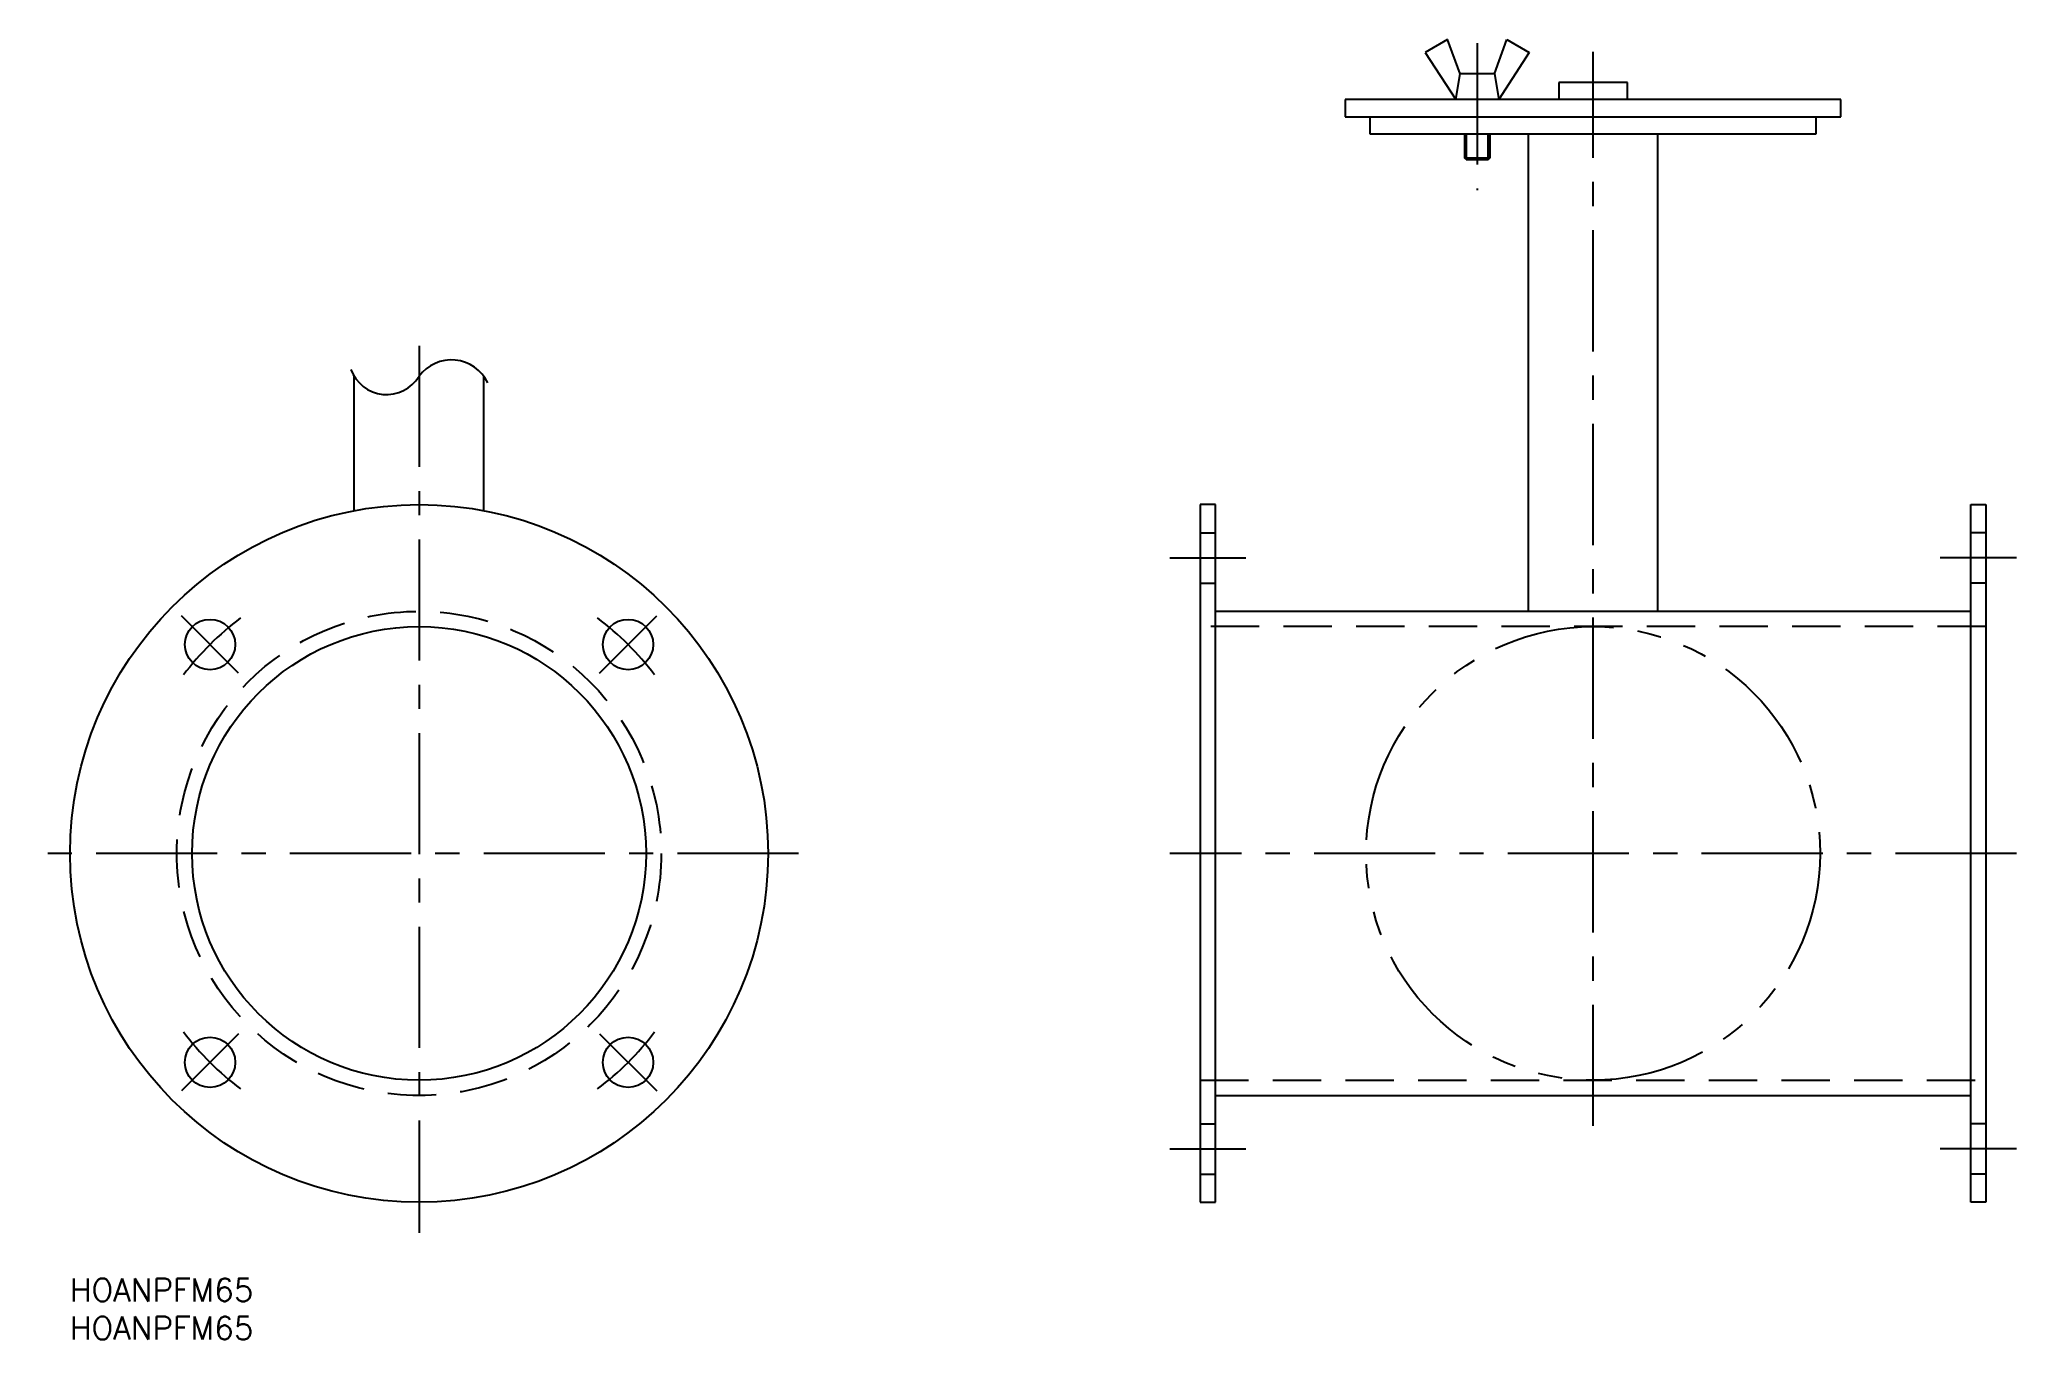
# Model space of a CAD drawing. Extents: x -4 to 255, y -8 to 162.
import ezdxf

# ---------------------------------------------------------------- set-up
doc = ezdxf.new("R2010")
doc.units = 0
doc.header["$LTSCALE"] = 0.5
for name, pattern in [('CENTER', [50.8, 31.75, -6.35, 6.35, -6.35]), ('DASHED', [19.05, 12.7, -6.35]), ('PHANTOM', [63.5, 31.75, -6.35, 6.35, -6.35, 6.35, -6.35])]:
    doc.linetypes.add(name, pattern=pattern)
for name, color, linetype in [('MSM_CENTER', 1, 'CENTER'), ('MSM_CONTINUOUS', 7, 'CONTINUOUS'), ('MSM_DASHED', 4, 'DASHED'), ('MSM_IMAGINARY', 6, 'PHANTOM'), ('MSM_NARROW', 5, 'CONTINUOUS'), ('MSM_PART_NUMBER', 7, 'CONTINUOUS')]:
    doc.layers.add(name, color=color, linetype=linetype)
doc.styles.get("Standard").update_dxf_attribs({"font": 'txt.shx', "height": 3, "bigfont": 'bigfont.shx'})

# ---------------------------------------------------------------- blocks, each defined once
blk = doc.blocks.new('*U2')
at = {"layer": 'MSM_PART_NUMBER'}
blk.add_text('HOANPFM65', height=3, dxfattribs=at).set_placement((0, -3))
blk = doc.blocks.new('*U3')
at = {"layer": 'MSM_PART_NUMBER'}
blk.add_text('HOANPFM65', height=3, dxfattribs=at).set_placement((0, -8))

msp = doc.modelspace()

# ---------------------------------------------------------------- linework, layer by layer
at = {"layer": 'MSM_CENTER'}
for p, q in [((184.46, 162), (184.46, 142.75)), ((199.65, 20), (199.65, 160.88)), ((45.75, 122.33), (45.75, 6)), ((144.15, 94.5), (154.15, 94.5)), ((255.15, 94.5), (245.15, 94.5)), ((22.1, 79.4), (14.6, 86.9)), ((69.4, 79.4), (76.9, 86.9)), ((95.5, 55.75), (-4, 55.75)), ((255.15, 55.75), (144.15, 55.75)), ((22.1, 32.1), (14.6, 24.6)), ((69.4, 32.1), (76.9, 24.6)), ((144.15, 17), (154.15, 17)), ((255.15, 17), (245.15, 17))]:
    msp.add_line(p, q, dxfattribs=at)
for start, end in [(127.1619, 142.8381), (37.1619, 52.8381), (217.1619, 232.8381), (307.1619, 322.8381)]:
    msp.add_arc((45.75, 55.75), 38.75, start, end, dxfattribs=at)
at = {"layer": 'MSM_CONTINUOUS'}
for p, q in [((180.58, 162.5), (177.65, 160.81)), ((177.65, 160.81), (181.65, 154.62)), ((182.21, 158), (180.58, 162.5)), ((186.71, 158), (188.35, 162.5)), ((191.27, 160.81), (187.28, 154.62)), ((188.35, 162.5), (191.27, 160.81)), ((181.65, 154.62), (182.21, 158)), ((186.71, 158), (182.21, 158)), ((186.71, 158), (187.28, 154.62)), ((204.15, 156.88), (195.15, 156.88)), ((195.15, 156.88), (195.15, 154.62)), ((204.15, 154.62), (204.15, 156.88)), ((232.15, 154.62), (167.15, 154.62)), ((167.15, 154.62), (167.15, 152.38)), ((232.15, 152.38), (232.15, 154.62)), ((167.15, 152.38), (232.15, 152.38)), ((170.4, 152.38), (170.4, 150.12)), ((228.9, 150.12), (228.9, 152.38)), ((170.4, 150.12), (228.9, 150.12)), ((182.78, 150.12), (182.78, 147)), ((186.15, 147), (186.15, 150.12)), ((191.15, 150.12), (191.15, 87.5)), ((208.15, 87.5), (208.15, 150.12)), ((182.78, 147), (186.15, 147)), ((183.03, 146.75), (182.78, 147)), ((183.03, 146.75), (185.9, 146.75)), ((185.9, 146.75), (186.15, 147)), ((37.25, 100.7), (37.25, 118.33)), ((54.25, 100.7), (54.25, 118.33)), ((150.15, 101.5), (148.15, 101.5)), ((148.15, 101.5), (148.15, 10)), ((150.15, 10), (150.15, 101.5)), ((249.15, 10), (249.15, 101.5)), ((249.15, 101.5), (251.15, 101.5)), ((251.15, 101.5), (251.15, 10)), ((249.15, 87.5), (150.15, 87.5)), ((150.15, 24), (249.15, 24)), ((148.15, 10), (150.15, 10)), ((251.15, 10), (249.15, 10))]:
    msp.add_line(p, q, dxfattribs=at)
for centre, radius in [((45.75, 55.75), 45.75), ((18.35, 83.15), 3.3), ((73.15, 83.15), 3.3), ((45.75, 55.75), 29.75), ((18.35, 28.35), 3.3), ((73.15, 28.35), 3.3)]:
    msp.add_circle(centre, radius, dxfattribs=at)
at = {"layer": 'MSM_DASHED'}
for p, q in [((148.15, 97.8), (150.15, 97.8)), ((251.15, 97.8), (249.15, 97.8)), ((148.15, 91.2), (150.15, 91.2)), ((251.15, 91.2), (249.15, 91.2)), ((251.15, 85.5), (148.15, 85.5)), ((148.15, 26), (251.15, 26)), ((148.15, 20.3), (150.15, 20.3)), ((251.15, 20.3), (249.15, 20.3)), ((148.15, 13.7), (150.15, 13.7)), ((251.15, 13.7), (249.15, 13.7))]:
    msp.add_line(p, q, dxfattribs=at)
msp.add_circle((45.75, 55.75), 31.75, dxfattribs=at)
at = {"layer": 'MSM_IMAGINARY'}
msp.add_circle((199.65, 55.75), 29.75, dxfattribs=at)
at = {"layer": 'MSM_NARROW'}
for p, q in [((183.03, 150.12), (183.03, 146.75)), ((185.9, 146.75), (185.9, 150.12))]:
    msp.add_line(p, q, dxfattribs=at)
for centre, radius, start, end in [((41.5, 120.89), 4.96, 199.4592, 328.9866), ((50, 115.2), 5.28, 25.5701, 143.5814)]:
    msp.add_arc(centre, radius, start, end, dxfattribs=at)

# ---------------------------------------------------------------- block references
at = {"layer": 'MSM_CONTINUOUS'}
for name in ['*U2', '*U3']:
    msp.add_blockref(name, (0, 0), dxfattribs=at)

doc.saveas('drawing.dxf')
